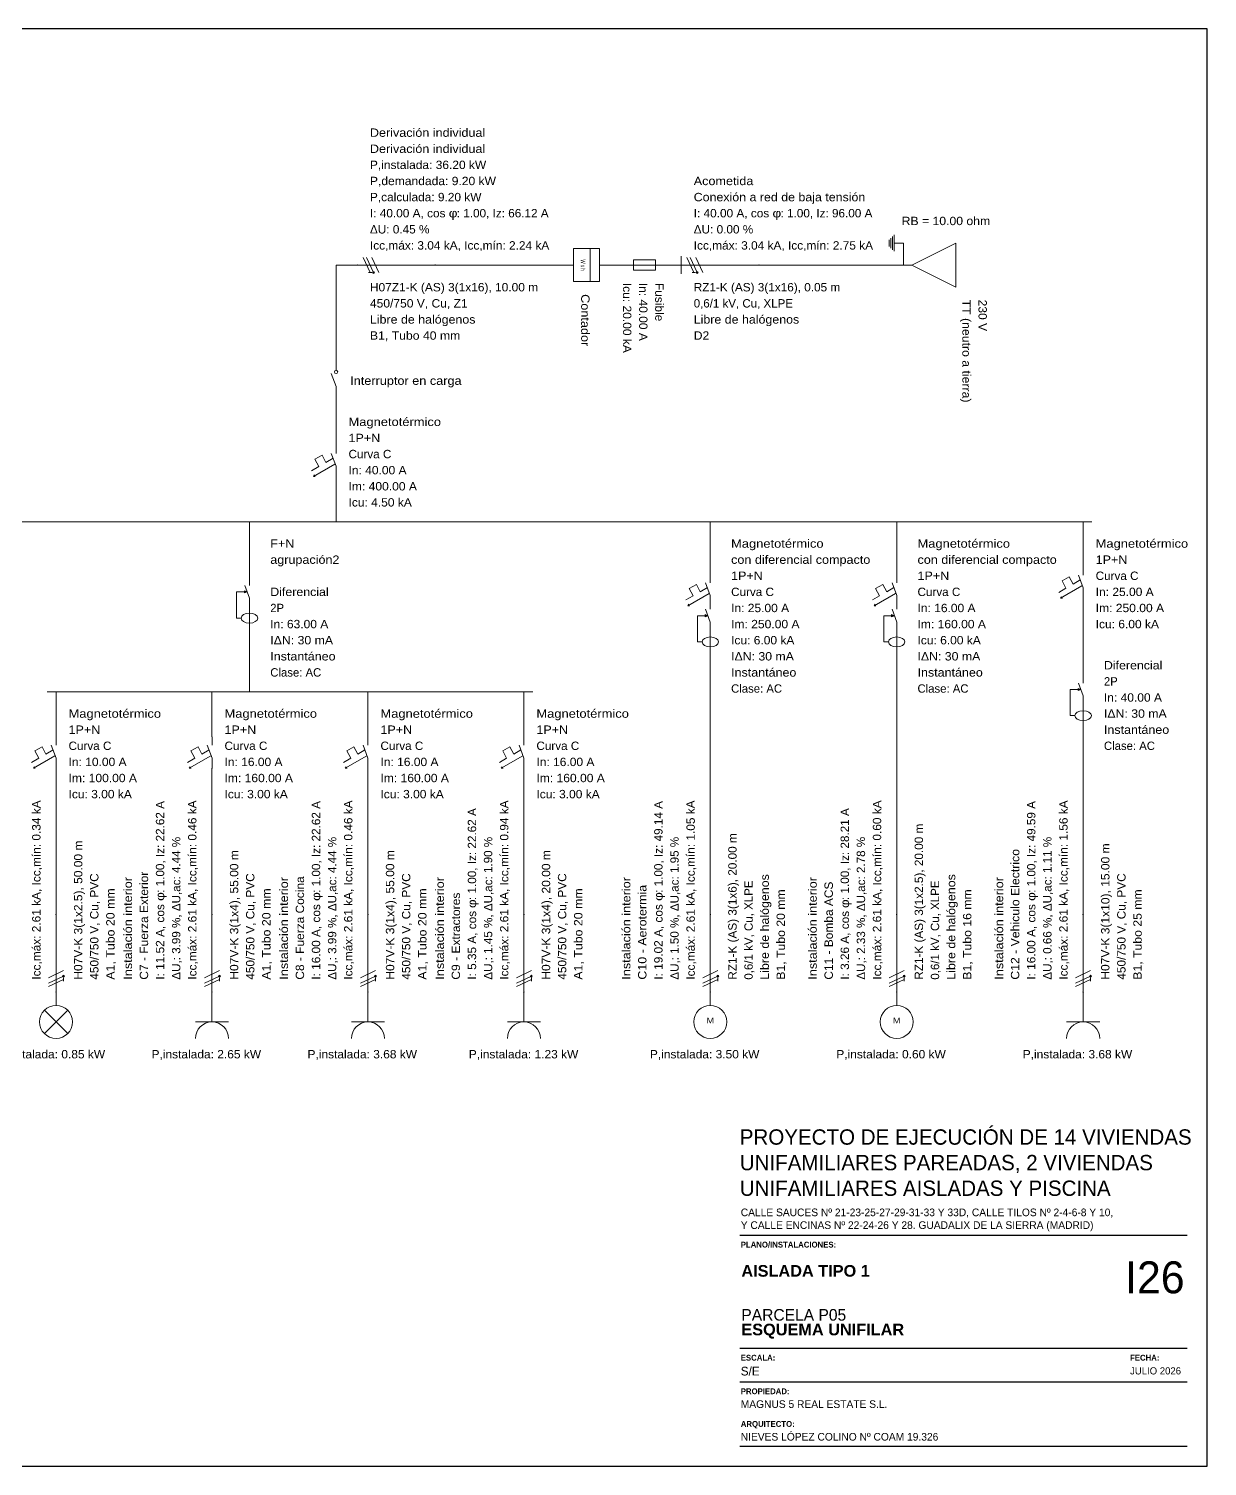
# Model space of a CAD drawing. Header units: millimetres. Extents: x 441156 to 441876, y 4514765 to 4515211.
# Drawn here: x 441410.91 to 441428.56, y 4515026.92 to 4515048.45 of the extents above; entities that cross this region are included whole.
import ezdxf
from ezdxf.enums import TextEntityAlignment as Align

# ---------------------------------------------------------------- set-up
doc = ezdxf.new("R2010")
doc.units = ezdxf.units.MM
doc.layers.add('01_cartela', color=6, linetype='Continuous', plot=False)
doc.layers.add('01_texto cartela', color=5, linetype='Continuous')
for name, color, linetype, lineweight in [('DISTRIBUCION', 7, 'Continuous', 0), ('LINEA', 7, 'Continuous', 0), ('SUMINISTRO', 7, 'Continuous', 0), ('TEXTOS', 2, 'Continuous', 30)]:
    doc.layers.add(name, color=color, linetype=linetype, lineweight=lineweight)
doc.styles.add('Century Gothic', font='', dxfattribs={"height": 2})
doc.styles.add('Century Gothic_3', font='', dxfattribs={"height": 4.5})
doc.styles.add('Century Gothic_5', font='', dxfattribs={"height": 2.5})
doc.styles.add('Century Gothic_6', font='', dxfattribs={"height": 11})
doc.styles.add('CYPETXT_romans', font='arial.ttf', dxfattribs={"height": 0.2})
doc.styles.add('NIEVES3', font='swisseb.ttf')
doc.styles.get('Century Gothic').set_extended_font_data('Century Gothic')
doc.styles.get('Century Gothic_3').set_extended_font_data('Century Gothic')
doc.styles.get('Century Gothic_5').set_extended_font_data('Century Gothic')
doc.styles.get('Century Gothic_6').set_extended_font_data('Century Gothic')

# ---------------------------------------------------------------- blocks, each defined once
blk = doc.blocks.new('elccanalizfn01')
at = {"layer": 'LINEA'}
h = blk.add_hatch(color=256, dxfattribs=at)
edge = h.paths.add_edge_path(flags=0)
edge.add_arc((-0.0004, 0.0352), 0.0002, 0, 360)
h = blk.add_hatch(color=256, dxfattribs=at)
edge = h.paths.add_edge_path(flags=0)
edge.add_arc((0.0064, -0.0208), 0.0008, 0, 360)
h = blk.add_hatch(color=256, dxfattribs=at)
edge = h.paths.add_edge_path(flags=0)
edge.add_arc((-0.0004, -0.0352), 0.0002, 0, 360)
for p, q in [((-0.0004, -0.035), (-0.0004, 0.035)), ((-0.0072, -0.0222), (0.0064, -0.0158)), ((-0.0072, -0.0272), (0.0064, -0.0208)), ((-0.0072, -0.0302), (0.0064, -0.0238)), ((0.0064, -0.0253), (0.0064, -0.0223))]:
    blk.add_line(p, q, dxfattribs=at)
for centre, radius in [((-0.0004, 0.0352), 0.0002), ((0.0064, -0.0208), 0.0008), ((-0.0004, -0.0352), 0.0002)]:
    blk.add_circle(centre, radius, dxfattribs=at)
blk = doc.blocks.new('elctomtie')
at = {"layer": 'SUMINISTRO'}
for p, q in [((0, -0.002), (0, 0.0065)), ((-0.0075, -0.002), (0.0075, -0.002)), ((-0.006, -0.0035), (0.006, -0.0035)), ((-0.0045, -0.005), (0.0045, -0.005)), ((-0.003, -0.0065), (0.003, -0.0065))]:
    blk.add_line(p, q, dxfattribs=at)
blk = doc.blocks.new('elcacbttt')
at = {"layer": 'SUMINISTRO'}
for p, q in [((0.00375, -0.03025), (0.00375, -0.00975)), ((-0.01625, -0.01725), (0.00375, -0.01725))]:
    blk.add_line(p, q, dxfattribs=at)
blk.add_lwpolyline([(0.00375, -0.00975), (0.02375, 0.03025), (-0.01625, 0.03025), (0.00375, -0.00975)], close=True, dxfattribs=at)
blk.add_blockref('elctomtie', (-0.01625, -0.02375), dxfattribs=at)
blk = doc.blocks.new('elcfus01')
at = {"layer": 'LINEA'}
blk.add_line((0, 0.01), (0, 0.015), dxfattribs=at)
blk.add_lwpolyline([(-0.00475, -0.01), (0.00475, -0.01), (0.00475, 0.01), (-0.00475, 0.01), (-0.00475, -0.01)], close=True, dxfattribs=at)
blk.add_lwpolyline([(0, -0.015), (0, -0.01), (0, 0.01)], dxfattribs=at)
blk = doc.blocks.new('elccontador')
at = {"layer": 'LINEA'}
for p, q in [((0, 0.01175), (0, 0.01925)), ((0, -0.01925), (0, -0.01175))]:
    blk.add_line(p, q, dxfattribs=at)
for points in [[(-0.015, 0.00325), (0.015, 0.00325), (0.015, 0.01175), (-0.015, 0.01175), (-0.015, 0.00325)], [(-0.015, -0.01175), (0.015, -0.01175), (0.015, 0.00325), (-0.015, 0.00325), (-0.015, -0.01175)]]:
    blk.add_lwpolyline(points, close=True, dxfattribs=at)
blk = doc.blocks.new('elcintcar')
at = {"layer": 'LINEA'}
blk.add_line((0.0014, 0.0083), (0.0014, 0.0158), dxfattribs=at)
blk.add_lwpolyline([(0.0014, -0.0158), (0.0014, -0.0064), (-0.0029, 0.0053)], dxfattribs=at)
blk.add_circle((0.0014, 0.0068), 0.0015, dxfattribs=at)
blk = doc.blocks.new('elcmag01')
at = {"layer": 'LINEA'}
for p, q in [((0.0111, 0.0068), (0.0111, 0.0143)), ((-0.0095, -0.0142), (-0.0078, -0.0141))]:
    blk.add_line(p, q, dxfattribs=at)
for points in [[(0.0084, 0.0024), (0.0019, -0.0014), (-0.0016, 0.0053), (-0.0081, 0.0015), (-0.0046, -0.0051), (-0.0111, -0.0089)], [(0.0111, -0.0143), (0.0111, -0.0049), (0.0068, 0.0068)], [(0.01, -0.0029), (-0.0095, -0.0142), (-0.0086, -0.0128)]]:
    blk.add_lwpolyline(points, dxfattribs=at)
blk = doc.blocks.new('elcdif01')
at = {"layer": 'LINEA'}
blk.add_hatch(color=256, dxfattribs=at).paths.add_polyline_path([(0, 0.0135), (-0.0025, 0.0145), (-0.0025, 0.0125)], flags=0)
for p, q in [((0.0021, 0.0077), (-0.0021, 0.0193)), ((0.0021, 0.0223), (0.0021, 0.0193)), ((0.0021, -0.0223), (0.0021, 0.0077))]:
    blk.add_line(p, q, dxfattribs=at)
blk.add_lwpolyline([(-0.0054, -0.0103), (-0.0096, -0.0103), (-0.0096, 0.0135), (0, 0.0135)], dxfattribs=at)
blk.add_lwpolyline([(0, 0.0135), (-0.0025, 0.0145), (-0.0025, 0.0125)], close=True, dxfattribs=at)
blk.add_ellipse((0.0021, -0.0103), major_axis=(0.0075, 0), ratio=0.6, dxfattribs=at)
blk = doc.blocks.new('elccarga01')
at = {"layer": 'LINEA'}
for p, q in [((0, 0.009), (0, 0.021)), ((-0.0106, -0.0166), (0.0106, 0.0046)), ((0.0106, -0.0166), (-0.0106, 0.0046))]:
    blk.add_line(p, q, dxfattribs=at)
blk.add_circle((0, -0.006), 0.015, dxfattribs=at)
blk = doc.blocks.new('elccarga04')
at = {"layer": 'LINEA'}
for p, q in [((0, -0.006), (0, 0.021)), ((0.015, -0.006), (-0.015, -0.006))]:
    blk.add_line(p, q, dxfattribs=at)
blk.add_arc((0, -0.021), 0.015, 0, 180, dxfattribs=at)
blk = doc.blocks.new('elcmag02')
at = {"layer": 'LINEA'}
for p, q in [((0.0073, 0.0291), (0.0073, 0.0366)), ((-0.0132, 0.0082), (-0.0116, 0.0083))]:
    blk.add_line(p, q, dxfattribs=at)
for points in [[(0.0047, 0.0247), (-0.0018, 0.021), (-0.0053, 0.0276), (-0.0118, 0.0239), (-0.0083, 0.0172), (-0.0148, 0.0135)], [(0.0073, 0.0081), (0.0073, 0.0174), (0.0031, 0.0291)], [(0.0063, 0.0194), (-0.0132, 0.0082), (-0.0123, 0.0096)]]:
    blk.add_lwpolyline(points, dxfattribs=at)
blk.add_blockref('elcdif01', (0.0052, -0.0143), dxfattribs=at)
blk = doc.blocks.new('elccarga06')
at = {"layer": 'LINEA'}
blk.add_line((0, 0.009), (0, 0.021), dxfattribs=at)
blk.add_circle((0, -0.006), 0.015, dxfattribs=at)

msp = doc.modelspace()

# ---------------------------------------------------------------- linework, layer by layer
at = {"layer": '01_cartela', "color": 3}
msp.add_lwpolyline([(441397.9221873, 4515048.45299148), (441397.9221873, 4515026.91796746), (441428.56017536, 4515026.91796746), (441428.56017536, 4515048.45299148)], close=True, dxfattribs=at)
at = {"layer": '01_texto cartela', "color": 5}
for p, q in [((441421.55890221, 4515030.37887394), (441428.26017536, 4515030.37887394)), ((441421.55890221, 4515028.68449456), (441428.26017536, 4515028.68449456)), ((441421.55890221, 4515028.18217512), (441428.26017536, 4515028.18217512)), ((441421.55890221, 4515027.21796746), (441428.26017536, 4515027.21796746))]:
    msp.add_line(p, q, dxfattribs=at)
at = {"layer": 'DISTRIBUCION'}
for p, q in [((441420.68125605, 4515045.04430002), (441420.68125605, 4515044.78030002)), ((441404.2189617, 4515041.06743401), (441426.83353178, 4515041.06743401)), ((441411.18622509, 4515038.52024651), (441418.45736262, 4515038.52024651))]:
    msp.add_line(p, q, dxfattribs=at)
at = {"layer": 'LINEA'}
for p, q in [((441418.94669355, 4515044.91230002), (441417.00008543, 4515044.91230002)), ((441419.58194355, 4515044.91230002), (441419.8840998, 4515044.91230002)), ((441420.68125605, 4515044.91230002), (441420.3790998, 4515044.91230002)), ((441415.51139012, 4515042.89068401), (441415.51139012, 4515042.93912226)), ((441415.51139012, 4515042.89068401), (441415.51139012, 4515042.2142145)), ((441415.51139012, 4515041.06743401), (441415.51139012, 4515041.74390351)), ((441414.21553169, 4515041.06743401), (441414.21553169, 4515040.162027)), ((441421.11741901, 4515041.06743401), (441421.11741901, 4515040.27652624)), ((441423.90947539, 4515041.06743401), (441423.90947539, 4515040.27652624)), ((441426.70153178, 4515041.06743401), (441426.70153178, 4515040.3909645)), ((441426.70153178, 4515039.24418401), (441426.70153178, 4515039.92065351)), ((441414.21553169, 4515038.52024651), (441414.21553169, 4515039.42565351)), ((441426.70153178, 4515039.24418401), (441426.70153178, 4515038.70074575)), ((441421.11741901, 4515038.27893401), (441421.11741901, 4515039.06984177)), ((441423.90947539, 4515038.27893401), (441423.90947539, 4515039.06984177)), ((441411.31822509, 4515038.52024651), (441411.31822509, 4515037.843777)), ((441413.6539376, 4515038.52024651), (441413.6539376, 4515037.843777)), ((441415.98965011, 4515038.52024651), (441415.98965011, 4515037.843777)), ((441418.32536262, 4515038.52024651), (441418.32536262, 4515037.843777)), ((441421.11741901, 4515038.27893401), (441421.11741901, 4515037.99230838)), ((441423.90947539, 4515038.27893401), (441423.90947539, 4515037.99230838)), ((441421.11741901, 4515037.99230838), (441421.11741901, 4515035.18770026)), ((441423.90947539, 4515037.99230838), (441423.90947539, 4515035.18770026)), ((441426.70153178, 4515037.42093401), (441426.70153178, 4515037.96437226)), ((441411.31822509, 4515036.69699651), (441411.31822509, 4515037.37346601)), ((441413.6539376, 4515036.69699651), (441413.6539376, 4515037.37346601)), ((441415.98965011, 4515036.69699651), (441415.98965011, 4515037.37346601)), ((441418.32536262, 4515036.69699651), (441418.32536262, 4515037.37346601)), ((441426.70153178, 4515037.42093401), (441426.70153178, 4515037.13430838)), ((441426.70153178, 4515037.13430838), (441426.70153178, 4515035.18770026)), ((441411.31822509, 4515036.69699651), (441411.31822509, 4515036.53183151)), ((441413.6539376, 4515036.69699651), (441413.6539376, 4515036.53183151)), ((441415.98965011, 4515036.69699651), (441415.98965011, 4515036.53183151)), ((441418.32536262, 4515036.69699651), (441418.32536262, 4515036.53183151)), ((441411.31822509, 4515036.53183151), (441411.31822509, 4515035.18770026)), ((441413.6539376, 4515036.53183151), (441413.6539376, 4515035.18770026)), ((441415.98965011, 4515036.53183151), (441415.98965011, 4515035.18770026)), ((441418.32536262, 4515036.53183151), (441418.32536262, 4515035.18770026))]:
    msp.add_line(p, q, dxfattribs=at)
for points in [[(441415.51139012, 4515043.45893325), (441415.51139012, 4515044.91230002), (441415.78344717, 4515044.91230002)], [(441415.83188543, 4515044.91230002), (441415.83188543, 4515044.91230002), (441415.78344717, 4515044.91230002)]]:
    msp.add_lwpolyline(points, dxfattribs=at)
at = {"layer": 'SUMINISTRO'}
msp.add_line((441423.79606418, 4515044.91230002), (441421.84945605, 4515044.91230002), dxfattribs=at)

# ---------------------------------------------------------------- block references
at = {"layer": 'LINEA', "xscale": 16.5, "yscale": 16.5, "zscale": 16.5, "rotation": 270}
for name, p in [('elccanalizfn01', (441416.41598543, 4515044.90570002)), ('elccontador', (441419.26431855, 4515044.91230002)), ('elcfus01', (441420.1315998, 4515044.91230002))]:
    msp.add_blockref(name, p, dxfattribs=at)
at = {"layer": 'LINEA', "xscale": 16.5, "yscale": 16.5, "zscale": 16.5}
for name, p in [('elcintcar', (441415.48884701, 4515043.19902776)), ('elcmag01', (441415.32881033, 4515041.97905901)), ('elcmag02', (441420.99671422, 4515039.67318401)), ('elcmag02', (441423.7887706, 4515039.67318401)), ('elcmag01', (441426.51895199, 4515040.15580901)), ('elcdif01', (441414.18061357, 4515039.79384026)), ('elcdif01', (441426.66661366, 4515038.33255901)), ('elcmag01', (441411.1356453, 4515037.60862151)), ('elcmag01', (441413.47135781, 4515037.60862151)), ('elcmag01', (441415.80707032, 4515037.60862151)), ('elcmag01', (441418.14278283, 4515037.60862151)), ('elccanalizfn01', (441411.32482509, 4515034.60360026)), ('elccanalizfn01', (441413.6605376, 4515034.60360026)), ('elccanalizfn01', (441415.99625011, 4515034.60360026)), ('elccanalizfn01', (441418.33196262, 4515034.60360026)), ('elccanalizfn01', (441421.12401901, 4515034.60360026)), ('elccanalizfn01', (441423.91607539, 4515034.60360026)), ('elccanalizfn01', (441426.70813178, 4515034.60360026)), ('elccarga01', (441411.31822509, 4515033.67300026)), ('elccarga04', (441413.6539376, 4515033.67300026)), ('elccarga04', (441415.98965011, 4515033.67300026)), ('elccarga04', (441418.32536262, 4515033.67300026)), ('elccarga06', (441421.11741901, 4515033.67300026)), ('elccarga06', (441423.90947539, 4515033.67300026)), ('elccarga04', (441426.70153178, 4515033.67300026))]:
    msp.add_blockref(name, p, dxfattribs=at)
at = {"layer": 'SUMINISTRO', "xscale": 16.5, "yscale": 16.5, "zscale": 16.5, "rotation": 270}
for name, p in [('elcacbttt', (441424.29518918, 4515044.97417502)), ('elccanalizfn01', (441421.26535605, 4515044.90570002))]:
    msp.add_blockref(name, p, dxfattribs=at)

# ---------------------------------------------------------------- texts
at = {"layer": '01_texto cartela', "color": 5}
for s, insert, char_height, width, attachment_point, style in [('\\PPROYECTO DE EJECUCIÓN DE 14 VIVIENDAS UNIFAMILIARES PAREADAS, 2 VIVIENDAS UNIFAMILIARES AISLADAS Y PISCINA', (441421.55890221, 4515032.34868503), 0.23, 6.8221698289, 1, 'Century Gothic_3'), ('CALLE SAUCES Nº 21-23-25-27-29-31-33 Y 33D, CALLE TILOS Nº 2-4-6-8 Y 10, \\PY CALLE ENCINAS Nº 22-24-26 Y 28. GUADALIX DE LA SIERRA (MADRID)', (441421.5736961, 4515030.77858541), 0.114550418, 9.2468106263, 1, 'Century Gothic'), ('{\\fCentury Gothic|b1|i0|c0|p34;PLANO/INSTALACIONES: }', (441421.5736961, 4515030.28161648), 0.0870135776, 2.1171461181, 1, 'Century Gothic'), ('\\pt2.3273;\\PPARCELA P05', (441421.58257243, 4515029.09642574), 0.1745530179, 7.0090801689, 7, 'Century Gothic_5'), ('\\pt2.3273;ESQUEMA UNIFILAR', (441421.58257243, 4515028.82925349), 0.1745530179, 7.0090801689, 7, 'NIEVES3'), ('{\\fCentury Gothic|b1|i0|c0|p34;ESCALA: }', (441421.5736961, 4515028.5872371), 0.0870135776, 2.1171461181, 1, 'Century Gothic'), ('S/E', (441421.5736961, 4515028.40860466), 0.130914763, 2.1171461181, 1, 'Century Gothic'), ('JULIO 2026', (441427.40456352, 4515028.40037795), 0.106913723, 3.5043768434, 1, 'Century Gothic'), ('{\\fCentury Gothic|b1|i0|c0|p34;FECHA: }', (441427.40456352, 4515028.5872371), 0.0870135776, 2.1171461181, 1, 'Century Gothic'), ('{\\fCentury Gothic|b1|i0|c0|p34;PROPIEDAD:}', (441421.5736961, 4515028.08455204), 0.0870135776, 0.8370923696, 1, 'Century Gothic'), ('MAGNUS 5 REAL ESTATE S.L.', (441421.5736961, 4515027.9059196), 0.114550418, 4.882308024, 1, 'Century Gothic'), ('{\\fCentury Gothic|b1|i0|c0|p34;ARQUITECTO:}', (441421.5736961, 4515027.59546676), 0.0870135776, 0.8370923696, 1, 'Century Gothic'), ('NIEVES LÓPEZ COLINO Nº COAM 19.326', (441421.5736961, 4515027.41683433), 0.114550418, 3.6515309653, 1, 'Century Gothic')]:
    msp.add_mtext(s, dxfattribs=dict(at, insert=insert, char_height=char_height, width=width, attachment_point=attachment_point, style=style))
at = {"layer": '01_texto cartela', "color": 1}
for s, insert, char_height, width, attachment_point, style in [('\\pt2.3273;AISLADA TIPO 1 ', (441421.58257243, 4515029.75523739), 0.1745530179, 7.0090801689, 7, 'NIEVES3'), ('I26', (441428.22064813, 4515029.98735302), 0.478574677, 1.0498533469, 3, 'Century Gothic_6')]:
    msp.add_mtext(s, dxfattribs=dict(at, insert=insert, char_height=char_height, width=width, attachment_point=attachment_point, style=style))
at = {"layer": 'LINEA', "style": 'CYPETXT_romans', "width": 0.722637}
msp.add_text('W x h', height=0.066, rotation=270, dxfattribs=at).set_placement((441419.17769355, 4515044.99744002), (441419.17769355, 4515044.82716002), align=Align.FIT)
at = {"layer": 'LINEA', "style": 'CYPETXT_romans', "width": 1.160082}
for p, p2 in [((441421.06173151, 4515033.55337526), (441421.17310651, 4515033.55337526)), ((441423.85378789, 4515033.55337526), (441423.96516289, 4515033.55337526))]:
    msp.add_text('M', height=0.0825, dxfattribs=at).set_placement(p, p2, align=Align.FIT)
at = {"layer": 'TEXTOS', "style": 'CYPETXT_romans'}
for s, width, p, p2 in [('Derivación individual', 1.074718, (441416.01957293, 4515046.83388686), (441417.74629793, 4515046.83388686)), ('Derivación individual', 1.074718, (441416.01957293, 4515046.59257436), (441417.74629793, 4515046.59257436)), ('P,instalada: 36.20 kW', 1.022085, (441416.01957293, 4515046.35126186), (441417.76131293, 4515046.35126186)), ('P,demandada: 9.20 kW', 1.031324, (441416.01957293, 4515046.10994936), (441417.90770918, 4515046.10994936)), ('Acometida', 1.079401, (441420.86894355, 4515046.10994936), (441421.76233605, 4515046.10994936)), ('P,calculada: 9.20 kW', 1.015084, (441416.01957293, 4515045.86863686), (441417.68999168, 4515045.86863686)), ('Conexión a red de baja tensión', 1.059514, (441420.86894355, 4515045.86863686), (441423.43838543, 4515045.86863686)), ('I: 40.00 A, cos ', 1.010276, (441416.01957293, 4515045.62732436), (441417.2001273, 4515045.62732436)), ('φ', 1.15657, (441417.19932293, 4515045.62732436), (441417.33070418, 4515045.62732436)), (': 1.00, Iz: 66.12 A', 1.001702, (441417.31997918, 4515045.62732436), (441418.69572855, 4515045.62732436)), ('I: 40.00 A, cos ', 1.010276, (441420.86894355, 4515045.62732436), (441422.04949793, 4515045.62732436)), ('φ', 1.15657, (441422.04869355, 4515045.62732436), (441422.1800748, 4515045.62732436)), (': 1.00, Iz: 96.00 A', 1.001702, (441422.1693498, 4515045.62732436), (441423.54509918, 4515045.62732436)), ('RB = 10.00 ohm', 1.042666, (441423.98375168, 4515045.51104377), (441425.30882543, 4515045.51104377)), ('ΔU: 0.45 %', 1.005921, (441416.01957293, 4515045.38601186), (441416.91108855, 4515045.38601186)), ('ΔU: 0.00 %', 1.005921, (441420.86894355, 4515045.38601186), (441421.76045918, 4515045.38601186)), ('Icc,máx: 3.04 kA, Icc,mín: 2.24 kA', 1.014104, (441416.01957293, 4515045.14469936), (441418.70538105, 4515045.14469936)), ('Icc,máx: 3.04 kA, Icc,mín: 2.75 kA', 1.014104, (441420.86894355, 4515045.14469936), (441423.55475168, 4515045.14469936)), ('H07Z1-K (AS) 3(1x16), 10.00 m', 1.0185, (441416.01957293, 4515044.51820068), (441418.53833918, 4515044.51820068)), ('RZ1-K (AS) 3(1x16), 0.05 m', 1.006117, (441420.86894355, 4515044.51820068), (441423.06301043, 4515044.51820068)), ('450/750 V, Cu, Z1', 1.029635, (441416.01957293, 4515044.27688818), (441417.48353543, 4515044.27688818)), ('0,6/1 kV, Cu, XLPE', 0.984862, (441420.86894355, 4515044.27688818), (441422.35542855, 4515044.27688818)), ('Libre de halógenos', 1.060439, (441416.01957293, 4515044.03557568), (441417.59990168, 4515044.03557568)), ('Libre de halógenos', 1.060439, (441420.86894355, 4515044.03557568), (441422.4492723, 4515044.03557568)), ('B1, Tubo 40 mm', 1.044985, (441416.01957293, 4515043.79426318), (441417.3727998, 4515043.79426318)), ('D2', 1.039259, (441420.86894355, 4515043.79426318), (441421.10167605, 4515043.79426318)), ('Interruptor en carga', 1.084463, (441415.72382762, 4515043.11817776), (441417.3923695, 4515043.11817776)), ('Magnetotérmico', 1.102767, (441415.69907762, 4515042.50149026), (441417.08421137, 4515042.50149026)), ('1P+N', 1.071674, (441415.69907762, 4515042.26017776), (441416.173927, 4515042.26017776)), ('Curva C', 0.99908, (441415.69907762, 4515042.01886526), (441416.34096887, 4515042.01886526)), ('In: 40.00 A', 1.025234, (441415.69907762, 4515041.77755276), (441416.56807075, 4515041.77755276)), ('Im: 400.00 A', 1.031443, (441415.69907762, 4515041.53624026), (441416.72385137, 4515041.53624026)), ('Icu: 4.50 kA', 1.024274, (441415.69907762, 4515041.29492776), (441416.6468995, 4515041.29492776)), ('F+N', 1.073057, (441414.52696919, 4515040.67824026), (441414.88732919, 4515040.67824026)), ('Magnetotérmico', 1.102767, (441421.42885651, 4515040.67824026), (441422.81399026, 4515040.67824026)), ('Magnetotérmico', 1.102767, (441424.22091289, 4515040.67824026), (441425.60604664, 4515040.67824026)), ('Magnetotérmico', 1.102767, (441426.88921928, 4515040.67824026), (441428.27435303, 4515040.67824026)), ('agrupación2', 1.074413, (441414.52696919, 4515040.43692776), (441415.56300419, 4515040.43692776)), ('con diferencial compacto', 1.076071, (441421.42885651, 4515040.43692776), (441423.51406463, 4515040.43692776)), ('con diferencial compacto', 1.076071, (441424.22091289, 4515040.43692776), (441426.30612102, 4515040.43692776)), ('1P+N', 1.071674, (441426.88921928, 4515040.43692776), (441427.36406865, 4515040.43692776)), ('1P+N', 1.071674, (441421.42885651, 4515040.19561526), (441421.90370588, 4515040.19561526)), ('1P+N', 1.071674, (441424.22091289, 4515040.19561526), (441424.69576227, 4515040.19561526)), ('Curva C', 0.99908, (441426.88921928, 4515040.19561526), (441427.53111053, 4515040.19561526)), ('Diferencial', 1.056834, (441414.52696919, 4515039.95430276), (441415.40159294, 4515039.95430276)), ('Curva C', 0.99908, (441421.42885651, 4515039.95430276), (441422.07074776, 4515039.95430276)), ('Curva C', 0.99908, (441424.22091289, 4515039.95430276), (441424.86280414, 4515039.95430276)), ('In: 25.00 A', 1.025234, (441426.88921928, 4515039.95430276), (441427.7582124, 4515039.95430276)), ('2P', 0.963511, (441414.52696919, 4515039.71299026), (441414.73342544, 4515039.71299026)), ('In: 25.00 A', 1.025234, (441421.42885651, 4515039.71299026), (441422.29784963, 4515039.71299026)), ('In: 16.00 A', 1.025234, (441424.22091289, 4515039.71299026), (441425.08990602, 4515039.71299026)), ('Im: 250.00 A', 1.031443, (441426.88921928, 4515039.71299026), (441427.91399303, 4515039.71299026)), ('In: 63.00 A', 1.025234, (441414.52696919, 4515039.47167776), (441415.39596231, 4515039.47167776)), ('Im: 250.00 A', 1.031443, (441421.42885651, 4515039.47167776), (441422.45363026, 4515039.47167776)), ('Im: 160.00 A', 1.031443, (441424.22091289, 4515039.47167776), (441425.24568664, 4515039.47167776)), ('Icu: 6.00 kA', 1.024274, (441426.88921928, 4515039.47167776), (441427.83704115, 4515039.47167776)), ('IΔN: 30 mA', 1.049335, (441414.52696919, 4515039.23036526), (441415.46728356, 4515039.23036526)), ('Icu: 6.00 kA', 1.024274, (441421.42885651, 4515039.23036526), (441422.37667838, 4515039.23036526)), ('Icu: 6.00 kA', 1.024274, (441424.22091289, 4515039.23036526), (441425.16873477, 4515039.23036526)), ('Instantáneo', 1.067981, (441414.52696919, 4515038.98905276), (441415.50482106, 4515038.98905276)), ('IΔN: 30 mA', 1.049335, (441421.42885651, 4515038.98905276), (441422.36917088, 4515038.98905276)), ('IΔN: 30 mA', 1.049335, (441424.22091289, 4515038.98905276), (441425.16122727, 4515038.98905276)), ('Diferencial', 1.056834, (441427.01296928, 4515038.85499026), (441427.88759303, 4515038.85499026)), ('Clase: AC', 0.968685, (441414.52696919, 4515038.74774026), (441415.29085731, 4515038.74774026)), ('Instantáneo', 1.067981, (441421.42885651, 4515038.74774026), (441422.40670838, 4515038.74774026)), ('Instantáneo', 1.067981, (441424.22091289, 4515038.74774026), (441425.19876477, 4515038.74774026)), ('2P', 0.963511, (441427.01296928, 4515038.61367776), (441427.21942553, 4515038.61367776)), ('Clase: AC', 0.968685, (441421.42885651, 4515038.50642776), (441422.19274463, 4515038.50642776)), ('Clase: AC', 0.968685, (441424.22091289, 4515038.50642776), (441424.98480102, 4515038.50642776)), ('In: 40.00 A', 1.025234, (441427.01296928, 4515038.37236526), (441427.8819624, 4515038.37236526)), ('Magnetotérmico', 1.102767, (441411.50591259, 4515038.13105276), (441412.89104634, 4515038.13105276)), ('Magnetotérmico', 1.102767, (441413.8416251, 4515038.13105276), (441415.22675885, 4515038.13105276)), ('Magnetotérmico', 1.102767, (441416.17733761, 4515038.13105276), (441417.56247136, 4515038.13105276)), ('Magnetotérmico', 1.102767, (441418.51305012, 4515038.13105276), (441419.89818387, 4515038.13105276)), ('IΔN: 30 mA', 1.049335, (441427.01296928, 4515038.13105276), (441427.95328365, 4515038.13105276)), ('1P+N', 1.071674, (441411.50591259, 4515037.88974026), (441411.98076196, 4515037.88974026)), ('1P+N', 1.071674, (441413.8416251, 4515037.88974026), (441414.31647447, 4515037.88974026)), ('1P+N', 1.071674, (441416.17733761, 4515037.88974026), (441416.65218698, 4515037.88974026)), ('1P+N', 1.071674, (441418.51305012, 4515037.88974026), (441418.9878995, 4515037.88974026)), ('Instantáneo', 1.067981, (441427.01296928, 4515037.88974026), (441427.99082115, 4515037.88974026)), ('Curva C', 0.99908, (441411.50591259, 4515037.64842776), (441412.14780384, 4515037.64842776)), ('Curva C', 0.99908, (441413.8416251, 4515037.64842776), (441414.48351635, 4515037.64842776)), ('Curva C', 0.99908, (441416.17733761, 4515037.64842776), (441416.81922886, 4515037.64842776)), ('Curva C', 0.99908, (441418.51305012, 4515037.64842776), (441419.15494137, 4515037.64842776)), ('Clase: AC', 0.968685, (441427.01296928, 4515037.64842776), (441427.7768574, 4515037.64842776)), ('In: 10.00 A', 1.025234, (441411.50591259, 4515037.40711526), (441412.37490571, 4515037.40711526)), ('In: 16.00 A', 1.025234, (441413.8416251, 4515037.40711526), (441414.71061822, 4515037.40711526)), ('In: 16.00 A', 1.025234, (441416.17733761, 4515037.40711526), (441417.04633073, 4515037.40711526)), ('In: 16.00 A', 1.025234, (441418.51305012, 4515037.40711526), (441419.38204325, 4515037.40711526)), ('Im: 100.00 A', 1.031443, (441411.50591259, 4515037.16580276), (441412.53068634, 4515037.16580276)), ('Im: 160.00 A', 1.031443, (441413.8416251, 4515037.16580276), (441414.86639885, 4515037.16580276)), ('Im: 160.00 A', 1.031443, (441416.17733761, 4515037.16580276), (441417.20211136, 4515037.16580276)), ('Im: 160.00 A', 1.031443, (441418.51305012, 4515037.16580276), (441419.53782387, 4515037.16580276)), ('Icu: 3.00 kA', 1.024274, (441411.50591259, 4515036.92449026), (441412.45373446, 4515036.92449026)), ('Icu: 3.00 kA', 1.024274, (441413.8416251, 4515036.92449026), (441414.78944697, 4515036.92449026)), ('Icu: 3.00 kA', 1.024274, (441416.17733761, 4515036.92449026), (441417.12515948, 4515036.92449026)), ('Icu: 3.00 kA', 1.024274, (441418.51305012, 4515036.92449026), (441419.460872, 4515036.92449026)), ('P,instalada: 0.85 kW', 1.020982, (441410.41330321, 4515033.02805651), (441412.05369196, 4515033.02805651)), ('P,instalada: 2.65 kW', 1.020982, (441412.74901572, 4515033.02805651), (441414.38940447, 4515033.02805651)), ('P,instalada: 3.68 kW', 1.020982, (441415.08472823, 4515033.02805651), (441416.72511698, 4515033.02805651)), ('P,instalada: 1.23 kW', 1.020982, (441417.50029844, 4515033.02805651), (441419.14068719, 4515033.02805651)), ('P,instalada: 3.50 kW', 1.020982, (441420.21249713, 4515033.02805651), (441421.85288588, 4515033.02805651)), ('P,instalada: 0.60 kW', 1.020982, (441423.00455352, 4515033.02805651), (441424.64494227, 4515033.02805651)), ('P,instalada: 3.68 kW', 1.020982, (441425.7966099, 4515033.02805651), (441427.43699865, 4515033.02805651))]:
    msp.add_text(s, height=0.1254, dxfattribs=dict(at, width=width)).set_placement(p, p2, align=Align.FIT)
for s, rotation, width, p, p2 in [('Icu: 20.00 kA', 270, 1.025797, (441419.8094373, 4515044.64623752), (441419.8094373, 4515043.59706439)), ('In: 40.00 A', 270, 1.025234, (441420.0507498, 4515044.64623752), (441420.0507498, 4515043.77724439)), ('Fusible', 270, 1.020316, (441420.2920623, 4515044.64623752), (441420.2920623, 4515044.07003689)), ('Contador', 270, 1.079827, (441419.18346855, 4515044.47711252), (441419.18346855, 4515043.69633252)), ('TT (neutro a tierra)', 270, 1.048251, (441424.89281918, 4515044.39461252), (441424.89281918, 4515042.85369814)), ('230 V', 270, 1.029033, (441425.13413168, 4515044.39461252), (441425.13413168, 4515043.92351689)), ('Icc,máx: 2.61 kA, Icc,mín: 0.34 kA', 90, 1.014104, (441411.08582575, 4515034.20718776), (441411.08582575, 4515036.89299588)), (': 1.00, Iz: 22.62 A', 90, 1.001702, (441412.93891326, 4515035.50759401), (441412.93891326, 4515036.88334338)), ('Icc,máx: 2.61 kA, Icc,mín: 0.46 kA', 90, 1.014104, (441413.42153826, 4515034.20718776), (441413.42153826, 4515036.89299588)), (': 1.00, Iz: 22.62 A', 90, 1.001702, (441415.27462577, 4515035.50759401), (441415.27462577, 4515036.88334338)), ('Icc,máx: 2.61 kA, Icc,mín: 0.46 kA', 90, 1.014104, (441415.75725077, 4515034.20718776), (441415.75725077, 4515036.89299588)), ('Icc,máx: 2.61 kA, Icc,mín: 0.94 kA', 90, 1.014104, (441418.09296328, 4515034.20718776), (441418.09296328, 4515036.89299588)), (': 1.00, Iz: 49.14 A', 90, 1.001702, (441420.40239467, 4515035.50759401), (441420.40239467, 4515036.88334338)), ('Icc,máx: 2.61 kA, Icc,mín: 1.05 kA', 90, 1.014104, (441420.88501967, 4515034.20718776), (441420.88501967, 4515036.89299588)), ('Icc,máx: 2.61 kA, Icc,mín: 0.60 kA', 90, 1.014104, (441423.67707605, 4515034.20718776), (441423.67707605, 4515036.89299588)), (': 1.00, Iz: 49.59 A', 90, 1.001702, (441425.98650744, 4515035.50759401), (441425.98650744, 4515036.88334338)), ('Icc,máx: 2.61 kA, Icc,mín: 1.56 kA', 90, 1.014104, (441426.46913244, 4515034.20718776), (441426.46913244, 4515036.89299588)), (': 1.00, Iz: 22.62 A', 90, 1.001702, (441417.61033828, 4515035.40034401), (441417.61033828, 4515036.77609338)), (': 1.00, Iz: 28.21 A', 90, 1.001702, (441423.19445105, 4515035.40034401), (441423.19445105, 4515036.77609338)), ('RZ1-K (AS) 3(1x6), 20.00 m', 90, 1.006117, (441421.51151834, 4515034.20718776), (441421.51151834, 4515036.40125463)), ('RZ1-K (AS) 3(1x2.5), 20.00 m', 90, 1.004246, (441424.30357473, 4515034.20718776), (441424.30357473, 4515036.54389713)), ('H07V-K 3(1x2.5), 50.00 m', 90, 1.023722, (441411.71232443, 4515034.20718776), (441411.71232443, 4515036.29051901)), ('ΔU,: 3.99 %, ΔU,ac: 4.44 %', 90, 0.994143, (441413.18022576, 4515034.20718776), (441413.18022576, 4515036.34682526)), ('ΔU,: 3.99 %, ΔU,ac: 4.44 %', 90, 0.994143, (441415.51593827, 4515034.20718776), (441415.51593827, 4515036.34682526)), ('ΔU,: 1.45 %, ΔU,ac: 1.90 %', 90, 0.994143, (441417.85165078, 4515034.20718776), (441417.85165078, 4515036.34682526)), ('ΔU,: 1.50 %, ΔU,ac: 1.95 %', 90, 0.994143, (441420.64370717, 4515034.20718776), (441420.64370717, 4515036.34682526)), ('ΔU,: 2.33 %, ΔU,ac: 2.78 %', 90, 0.994143, (441423.43576355, 4515034.20718776), (441423.43576355, 4515036.34682526)), ('C12 - Vehiculo Electrico', 90, 1.047141, (441425.74519494, 4515034.20718776), (441425.74519494, 4515036.16476838)), ('ΔU,: 0.66 %, ΔU,ac: 1.11 %', 90, 0.994143, (441426.22781994, 4515034.20718776), (441426.22781994, 4515036.34682526)), ('H07V-K 3(1x10), 15.00 m', 90, 1.028019, (441427.09563112, 4515034.20718776), (441427.09563112, 4515036.24922776)), ('H07V-K 3(1x4), 55.00 m', 90, 1.027387, (441414.04803694, 4515034.20718776), (441414.04803694, 4515036.14787651)), ('H07V-K 3(1x4), 55.00 m', 90, 1.027387, (441416.38374945, 4515034.20718776), (441416.38374945, 4515036.14787651)), ('H07V-K 3(1x4), 20.00 m', 90, 1.027387, (441418.71946196, 4515034.20718776), (441418.71946196, 4515036.14787651)), ('450/750 V, Cu, PVC', 90, 1.010062, (441411.95363693, 4515034.20718776), (441411.95363693, 4515035.80065463)), ('Instalación interior', 90, 1.079428, (441412.45628826, 4515034.20718776), (441412.45628826, 4515035.74434838)), ('C7 - Fuerza Exterior', 90, 1.024306, (441412.69760076, 4515034.20718776), (441412.69760076, 4515035.82505401)), ('450/750 V, Cu, PVC', 90, 1.010062, (441414.28934944, 4515034.20718776), (441414.28934944, 4515035.80065463)), ('Instalación interior', 90, 1.079428, (441414.79200077, 4515034.20718776), (441414.79200077, 4515035.74434838)), ('C8 - Fuerza Cocina', 90, 1.019484, (441415.03331327, 4515034.20718776), (441415.03331327, 4515035.75560963)), ('450/750 V, Cu, PVC', 90, 1.010062, (441416.62506195, 4515034.20718776), (441416.62506195, 4515035.80065463)), ('Instalación interior', 90, 1.079428, (441417.12771328, 4515034.20718776), (441417.12771328, 4515035.74434838)), ('450/750 V, Cu, PVC', 90, 1.010062, (441418.96077446, 4515034.20718776), (441418.96077446, 4515035.80065463)), ('Instalación interior', 90, 1.079428, (441419.91976967, 4515034.20718776), (441419.91976967, 4515035.74434838)), ('Libre de halógenos', 90, 1.060439, (441421.99414334, 4515034.20718776), (441421.99414334, 4515035.78751651)), ('Instalación interior', 90, 1.079428, (441422.71182605, 4515034.20718776), (441422.71182605, 4515035.74434838)), ('Libre de halógenos', 90, 1.060439, (441424.78619973, 4515034.20718776), (441424.78619973, 4515035.78751651)), ('Instalación interior', 90, 1.079428, (441425.50388244, 4515034.20718776), (441425.50388244, 4515035.74434838)), ('450/750 V, Cu, PVC', 90, 1.010062, (441427.33694361, 4515034.20718776), (441427.33694361, 4515035.80065463)), ('A1, Tubo 20 mm', 90, 1.056579, (441412.19494943, 4515034.20718776), (441412.19494943, 4515035.57542963)), ('φ', 90, 1.15657, (441412.93891326, 4515035.38693776), (441412.93891326, 4515035.51831901)), ('A1, Tubo 20 mm', 90, 1.056579, (441414.53066194, 4515034.20718776), (441414.53066194, 4515035.57542963)), ('φ', 90, 1.15657, (441415.27462577, 4515035.38693776), (441415.27462577, 4515035.51831901)), ('A1, Tubo 20 mm', 90, 1.056579, (441416.86637445, 4515034.20718776), (441416.86637445, 4515035.57542963)), ('C9 - Extractores', 90, 1.030722, (441417.36902578, 4515034.20718776), (441417.36902578, 4515035.51161588)), ('A1, Tubo 20 mm', 90, 1.056579, (441419.20208696, 4515034.20718776), (441419.20208696, 4515035.57542963)), ('C10 - Aerotermia', 90, 1.065217, (441420.16108217, 4515034.20718776), (441420.16108217, 4515035.62798213)), ('φ', 90, 1.15657, (441420.40239467, 4515035.38693776), (441420.40239467, 4515035.51831901)), ('0,6/1 kV, Cu, XLPE', 90, 0.984862, (441421.75283084, 4515034.20718776), (441421.75283084, 4515035.69367276)), ('B1, Tubo 20 mm', 90, 1.044985, (441422.23545584, 4515034.20718776), (441422.23545584, 4515035.56041463)), ('C11 - Bomba ACS', 90, 1.019851, (441422.95313855, 4515034.20718776), (441422.95313855, 4515035.67678088)), ('0,6/1 kV, Cu, XLPE', 90, 0.984862, (441424.54488723, 4515034.20718776), (441424.54488723, 4515035.69367276)), ('B1, Tubo 16 mm', 90, 1.044985, (441425.02751223, 4515034.20718776), (441425.02751223, 4515035.56041463)), ('φ', 90, 1.15657, (441425.98650744, 4515035.38693776), (441425.98650744, 4515035.51831901)), ('B1, Tubo 25 mm', 90, 1.044985, (441427.57825612, 4515034.20718776), (441427.57825612, 4515035.56041463)), ('I: 11.52 A, cos ', 90, 1.010276, (441412.93891326, 4515034.20718776), (441412.93891326, 4515035.38774213)), ('I: 16.00 A, cos ', 90, 1.010276, (441415.27462577, 4515034.20718776), (441415.27462577, 4515035.38774213)), ('φ', 90, 1.15657, (441417.61033828, 4515035.27968776), (441417.61033828, 4515035.41106901)), ('I: 19.02 A, cos ', 90, 1.010276, (441420.40239467, 4515034.20718776), (441420.40239467, 4515035.38774213)), ('φ', 90, 1.15657, (441423.19445105, 4515035.27968776), (441423.19445105, 4515035.41106901)), ('I: 16.00 A, cos ', 90, 1.010276, (441425.98650744, 4515034.20718776), (441425.98650744, 4515035.38774213)), ('I: 5.35 A, cos ', 90, 1.007548, (441417.61033828, 4515034.20718776), (441417.61033828, 4515035.28639088)), ('I: 3.26 A, cos ', 90, 1.007548, (441423.19445105, 4515034.20718776), (441423.19445105, 4515035.28639088))]:
    msp.add_text(s, height=0.1254, rotation=rotation, dxfattribs=dict(at, width=width)).set_placement(p, p2, align=Align.FIT)

doc.saveas('drawing.dxf')
